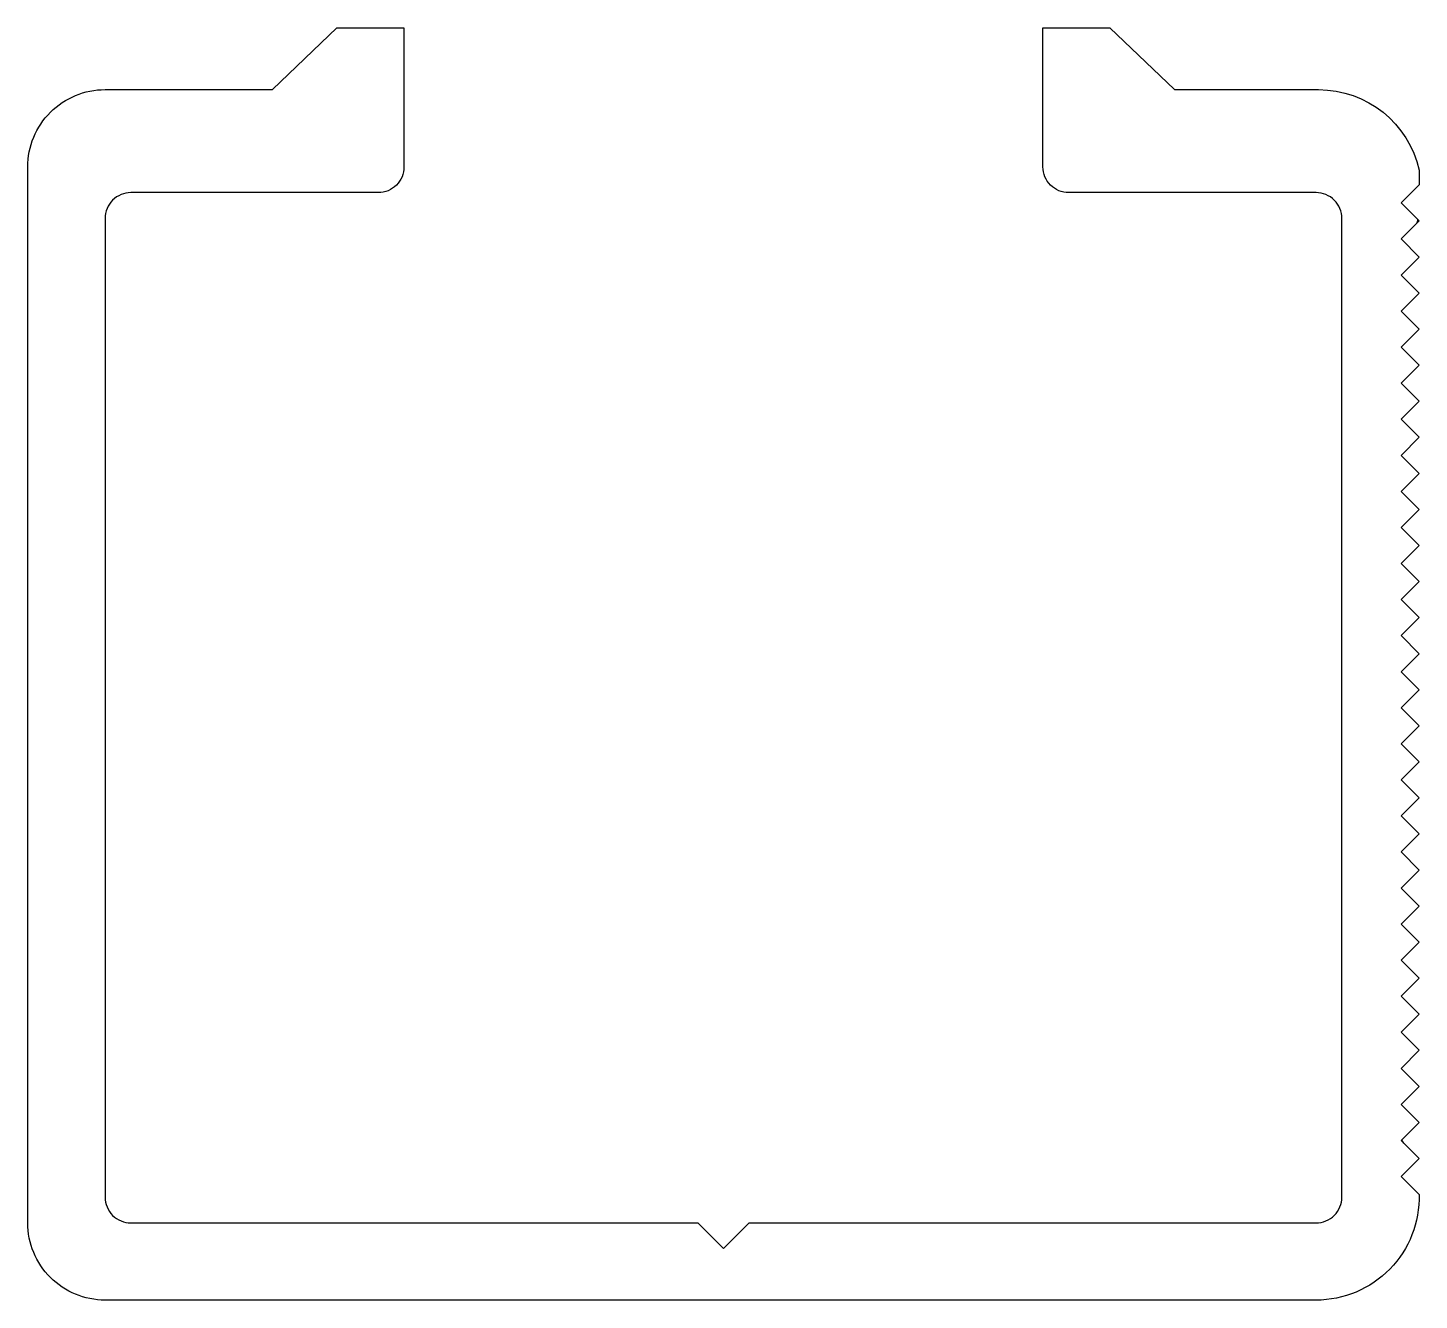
# Model space of a CAD drawing. Extents: x 388.6 to 415.6, y -60.7 to -36.
import ezdxf

# ---------------------------------------------------------------- set-up
doc = ezdxf.new("R2010")
doc.units = 0
doc.layers.add('ANA', color=220, linetype='CONTINUOUS')

msp = doc.modelspace()

# ---------------------------------------------------------------- linework, layer by layer
at = {"layer": 'ANA', "color": 0}
msp.add_lwpolyline([(415.218, -45.013), (415.568, -45.363), (415.218, -45.713), (415.568, -46.063), (415.218, -46.413), (415.568, -46.763), (415.218, -47.113), (415.568, -47.463), (415.218, -47.813), (415.568, -48.163), (415.218, -48.513), (415.568, -48.863), (415.218, -49.213), (415.568, -49.563), (415.218, -49.913), (415.568, -50.263), (415.218, -50.613), (415.568, -50.963), (415.218, -51.313), (415.568, -51.663), (415.218, -52.013), (415.568, -52.363), (415.218, -52.713), (415.568, -53.063), (415.218, -53.413), (415.568, -53.763), (415.218, -54.113), (415.568, -54.463), (415.218, -54.813), (415.568, -55.163), (415.218, -55.513), (415.568, -55.863), (415.218, -56.213), (415.568, -56.563), (415.218, -56.913), (415.568, -57.263), (415.218, -57.613), (415.568, -57.963), (415.218, -58.313), (415.566, -58.661, -0.421929), (413.567, -60.713), (413.562, -60.713), (390.068, -60.713, -0.414214), (388.568, -59.213), (388.568, -38.713, -0.414214), (390.068, -37.213), (393.318, -37.213), (394.568, -36.013), (395.868, -36.013), (395.868, -38.713, -0.414214), (395.368, -39.213), (390.568, -39.213, 0.414214), (390.068, -39.713), (390.068, -58.713, 0.414214), (390.568, -59.213), (401.568, -59.213), (402.068, -59.713), (402.568, -59.213), (413.568, -59.213, 0.414214), (414.068, -58.713), (414.068, -39.713, 0.414214), (413.568, -39.213), (408.768, -39.213, -0.414214), (408.268, -38.713), (408.268, -36.013), (409.568, -36.013), (410.818, -37.213), (413.616, -37.213, -0.351533), (415.568, -38.78), (415.568, -39.063), (415.218, -39.413), (415.568, -39.763), (415.218, -40.113), (415.568, -40.463), (415.218, -40.813), (415.568, -41.163), (415.218, -41.513), (415.568, -41.863), (415.218, -42.213), (415.568, -42.563), (415.218, -42.913), (415.568, -43.263), (415.218, -43.613), (415.568, -43.963), (415.218, -44.313), (415.568, -44.663)], format="xyb", close=True, dxfattribs=at)
for centre, start, end in [((413.616, -39.213), 342.782, 344.7238), ((413.562, -58.713), 32.0824, 33.6457), ((413.567, -58.713), 31.6368, 33.749)]:
    msp.add_arc(centre, 2, start, end, dxfattribs=at)

doc.saveas('drawing.dxf')
